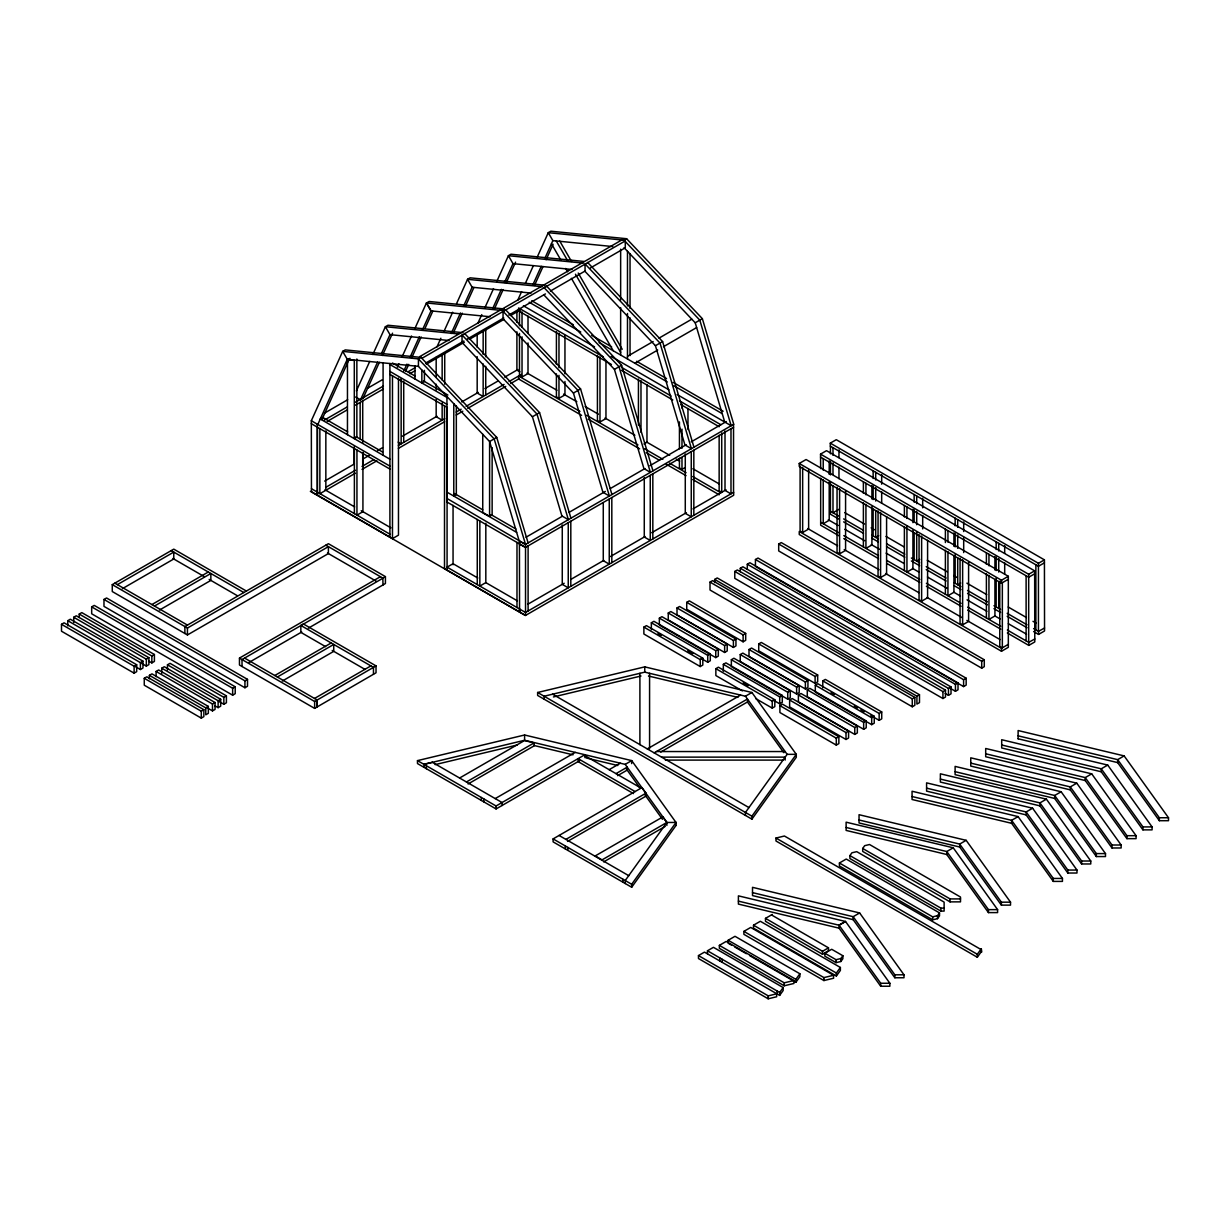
<?xml version="1.0" encoding="UTF-8"?>
<svg xmlns="http://www.w3.org/2000/svg" width="1230" height="1230" viewBox="0 0 1230 1230"><rect width="100%" height="100%" fill="white"/><g stroke="black" fill="none" stroke-linecap="round" stroke-linejoin="round"><path stroke-width="1.5" d="M398.474 378.133L398.474 535.158L392.478 538.617L311.451 491.677L311.328 420.737L342.693 351.38L345.261 349.904L420.998 357.407L496.736 437.419L528.101 542.922M317.801 424.473L347.275 359.314L342.693 351.38L418.446 358.883L418.431 366.417L489.602 441.539L519.121 540.708M321.906 419.568L349.059 359.544M356.393 390.879L369.723 361.405M372.859 354.471L385.405 326.719L387.973 325.243L462.941 332.669M355.654 397.013L360.513 399.812L377.579 362.081M381.454 353.517L389.987 334.652L385.405 326.719L458.498 333.96M379.363 362.327L363.065 398.336L360.513 399.812M382.469 355.47L392.555 333.176M397.398 367.201L398.966 363.726M402.102 356.792L411.512 335.99M414.648 329.056L426.41 303.057L429.101 301.488L504.069 308.914L501.517 310.406L426.549 302.98L431.115 310.898L490.094 316.74M403.84 370.999L406.946 364.126M410.051 357.269L419.353 336.697M422.459 329.84L430.992 310.975L426.41 303.057M405.623 371.229L408.729 364.372M411.835 357.515L421.137 336.928M425.026 328.364L432.776 311.205M436.957 346.921L440.878 338.25M444.015 331.316L452.64 312.236M456.576 303.579L467.554 279.302L470.106 277.826L545.075 285.252M451.179 333.53L460.497 312.943M463.587 306.086L472.12 287.236L467.554 279.302L542.522 286.728M453.747 332.039L462.28 313.189M465.386 306.332L473.919 287.466M477.84 323.321L481.76 314.649M484.897 307.715L493.522 288.635M496.659 281.701L508.421 255.702L510.988 254.226L584.081 261.467M492.83 308.207L501.363 289.342M504.469 282.485L513.002 263.635L508.421 255.702L583.389 263.128M494.614 308.453L503.147 289.588M506.253 282.731L515.57 262.144M517.692 300.305L521.612 291.633M525.533 282.977L533.374 265.634M537.295 256.962L548.273 232.685L550.84 231.209L626.593 238.712L702.361 318.678L733.741 424.258L525.395 544.475L519.429 541.031L519.552 611.971M532.682 285.206L541.215 266.341M545.105 257.762L552.854 240.619L548.273 232.685L624.025 240.188L626.624 238.712M534.481 285.437L543.014 266.572M546.105 259.714L553.085 244.278M567.537 841.412L645.95 796.148L645.95 793.196L641.937 787.615L553.1 838.906L553.1 841.873L631.682 887.245L631.682 884.278L676.054 822.439L666.86 822.486L625.178 764.368L524.595 740.276L423.95 764.353L423.95 767.305M631.682 887.245L676.054 825.407M751.914 819.149L751.914 816.182L796.287 754.344L751.914 692.49L644.751 666.875L537.633 692.49L537.633 695.442L751.914 819.149L796.287 757.296L796.287 754.344L787.139 754.344L745.442 812.461L745.442 815.429M849.915 855.603L851.913 852.805L856.741 851.652L944.117 902.097L944.117 911.092L940.889 911.092L849.915 858.555L849.915 855.603L940.889 908.124L944.117 908.124M862.691 848.469L864.69 845.671L869.533 844.518L960.507 897.039L960.507 901.867L950.067 901.867L862.691 851.421L862.691 848.469L950.067 898.915L960.507 898.915M698.471 955.587L768.258 995.87L776.637 993.809L776.637 996.761L768.181 998.791L698.471 958.539L698.471 955.587L704.452 952.128L779.651 995.408L779.651 992.456L783.156 987.567L713.446 947.331L707.465 950.775L707.465 953.742M779.651 995.408L783.156 990.534L783.156 987.567M749.639 955.602L795.871 982.309L795.871 979.341L799.869 973.76L735.002 936.307L728.16 940.258L728.16 943.21L731.466 945.117M795.871 982.309L799.869 976.728L799.869 973.76M840.874 961.491L840.874 958.539L842.873 955.741L831.695 949.283L824.853 953.235L824.853 956.187L836.046 962.644L840.874 961.491L842.873 958.708L842.873 955.741M836.369 976.02L836.369 973.053L840.382 967.472L760.34 921.27L753.513 925.206L753.513 928.173L836.369 976.02L840.382 970.439L840.382 967.472M937.506 918.656L937.506 915.689L939.505 912.906L846.24 859.047L839.414 862.999L839.414 865.966L932.678 919.809L937.506 918.656L939.505 915.858L939.505 912.906M977.312 957.248L977.312 954.28L980.817 949.406L784.433 836.016L775.976 838.045L775.976 840.997L977.312 957.248L980.817 952.358L980.817 949.406M347.46 434.697L347.46 359.79L350.027 358.314M324.536 413.111L347.66 399.75M367.493 388.311L382.361 379.716M420.998 357.407L418.431 358.945L494.168 438.895M503.039 311.282L578.008 390.417L609.373 495.998L602.915 492.261L573.426 393.062L503.039 318.77L503.039 311.282L505.607 309.806L580.575 388.941L611.94 494.522M625.286 240.911L422.274 358.115L419.707 356.639L622.734 239.435L625.286 240.911L625.286 247.814L590.338 267.986M323.905 420.368L347.045 407.022M355.301 402.256L383.376 386.036M408.16 371.737L414.771 367.908M425.595 363.111L463.879 341.002M467.2 339.08L503.808 317.955M508.805 315.065L545.413 293.924M550.41 291.049L585.357 270.877M327.211 421.429L347.045 409.974M355.301 405.208L383.376 389.003M409.805 373.736L414.771 370.876M426.333 364.203L464.325 342.263M469.276 339.403L503.977 319.37M510.573 315.557L520.49 309.837M112.268 584.634L187.437 628.038L328.395 546.658L328.395 553.577L187.437 634.957L112.268 591.538L112.268 584.634L173.768 549.134L246.384 591.046M117.388 584.634L173.768 552.086L173.768 558.989L122.37 588.678M103.981 599.456L106.549 597.98L247.507 679.36L247.507 686.279L244.939 687.755L103.981 606.375L103.981 599.456L244.939 680.836L247.507 679.36M61.5 624.317L64.068 622.826L136.684 664.754L136.684 671.657L134.116 673.148L61.5 631.221L61.5 624.317L134.116 666.23L136.684 664.754M67.773 625.87L67.773 620.689L70.341 619.213L142.957 661.14L142.957 668.044L140.389 669.52L135.438 666.66M73.723 622.442L73.723 617.26L76.275 615.784L148.892 657.696L148.892 664.615L146.324 666.091L141.373 663.231M79.227 617.522L79.227 614.077L81.795 612.601L154.411 654.514L154.411 661.417L151.844 662.909L148.538 661.002M91.681 606.882L94.249 605.406L235.207 686.786L235.207 693.705L232.639 695.181L91.681 613.801L91.681 606.882L232.639 688.262L235.207 686.786M324.674 481.099L354.409 463.925M362.666 459.159L369.277 455.346M377.533 450.58L382.484 447.705M402.302 436.266L437.004 416.232M461.773 401.933L478.301 392.401M484.912 388.572L498.119 380.946M504.731 377.133L517.953 369.507M325.689 487.403L355.424 470.244M362.035 466.431L373.597 459.743M398.382 445.445L444.722 418.692M456.192 412.065L461.158 409.206M466.109 406.33L504.1 384.406M509.051 381.546L521.351 374.443M355.424 473.196L319.861 493.722L319.861 428.624M362.035 469.383L376.903 460.804M398.382 448.397L444.63 421.69M456.192 415.017L462.803 411.204M467.754 408.345L505.761 386.404M510.711 383.545L518.968 378.779M519.475 333.407L519.475 375.534L522.027 377.01L528.008 373.551L528.008 342.924M151.905 604.56L208.285 572.012M154.473 606.052L210.853 573.488L210.853 580.406L159.439 610.08M627.485 356.331L653.13 341.525M659.003 338.127L691.813 319.185M556.421 373.889L556.421 396.86L558.974 398.336L564.954 394.892L564.954 381.485M496.72 437.357L489.602 441.539L489.586 516.385L492.138 514.893L492.138 447.674M532.421 416.739L462.034 342.432L462.034 334.96L537.003 414.095L568.368 519.675L561.895 515.939L532.421 416.739L539.57 412.619L464.602 333.484M573.426 393.062L580.575 388.941M614.431 369.384L621.581 365.264L546.612 286.129L544.044 287.605L619.013 366.74L650.378 472.32L643.92 468.584L614.431 369.384L544.044 295.092M655.436 345.707L585.049 271.415L585.049 263.927L660.018 343.078L691.398 448.643L684.926 444.906L655.436 345.707L662.586 341.586L587.617 262.451M724.716 422.013L695.227 322.798L702.361 318.678M634.865 363.234L657.712 350.043M663.431 346.737L696.641 327.564M67.773 620.689L140.389 662.616L142.957 661.14M73.723 617.26L146.324 659.188L148.892 657.696M79.227 614.077L151.844 656.005L154.411 654.514M447.459 498.734L525.533 544.413L525.533 615.43L444.507 568.629L444.507 405.869M167.465 669.981L167.465 664.8L170.032 663.324L226.412 695.873L226.412 702.776L223.845 704.252L218.863 701.392M144.264 678.284L146.831 676.808L203.857 709.725L203.857 716.644L201.29 718.12L144.264 685.202L144.264 678.284L201.29 711.217L203.857 709.725M149.383 675.332L151.951 673.856L208.331 706.404L208.331 713.308L205.764 714.799L205.764 707.88L149.383 675.332L149.383 678.791M156.102 676.638L156.102 671.457L158.655 669.981L215.05 702.53L215.05 709.433L212.482 710.909L207.501 708.049M161.745 673.379L161.745 668.198L164.313 666.721L220.693 699.27L220.693 706.174L218.125 707.65L214.82 705.743M597.426 355.424L597.426 420.537L599.979 422.013L605.96 418.569L605.96 361.113M325.596 646.657L300.843 632.358L300.843 625.455L303.41 623.979L376.026 665.891L376.026 672.795L314.634 708.388L239.466 665L239.466 658.081L380.424 576.701M308.361 628.176L385.421 583.527L385.421 576.624L382.853 578.1L382.976 585.096M248.66 662.647L301.719 632.005M643.982 443.969L646.965 442.231L646.965 384.79M167.465 664.8L223.845 697.349L226.412 695.873M205.764 707.88L208.331 706.404M156.102 671.457L212.482 704.006L215.05 702.53M161.745 668.198L218.125 700.746L220.693 699.27M274.797 675.516L331.178 642.967M277.35 677.007L333.73 644.459L333.73 651.362L282.331 681.036M526.025 537.218L562.371 516.231M568.983 512.418L605.329 491.431M610.28 488.571L644.966 468.538M649.932 465.678L686.263 444.707M691.229 441.847L726.33 421.567M519.429 543.983L525.395 547.442L733.541 427.271M679.437 458.313L679.437 467.892L681.989 469.368L684.987 467.631M314.511 698.456L370.891 665.891M314.634 708.388L314.634 701.484L376.026 665.891M527.808 604.253L564.155 583.266M570.766 579.453L603.807 560.373M610.403 556.56L645.104 536.526M651.7 532.713L686.402 512.695M693.013 508.882L726.038 489.801M1044.424 562.817L1038.443 566.277L830.296 446.106L830.296 443.138L836.277 439.694L1044.424 559.865L1044.547 630.959L1038.566 634.419L1033.615 631.543M1008.323 579.253L1001.497 583.189L799.239 466.431L799.239 463.464L806.081 459.528L1008.323 576.286L1008.323 647.318L1001.497 651.254L799.239 534.496L799.239 531.529L1001.497 648.302L1008.323 644.351M820.671 468.645L820.533 454.116L826.514 450.672L1034.661 570.843L1034.784 641.937L1028.803 645.396L1007.339 632.989M710.018 582.113L712.585 580.637L914.843 697.41L914.843 705.297L912.276 706.773L710.018 590.016L710.018 582.113L912.276 698.886L914.843 697.41M714.676 579.438L717.228 577.946L919.486 694.719L919.486 702.607L916.919 704.098L916.919 696.195L714.676 579.438L714.676 582.59M778.698 544.044L781.25 542.568L984.277 659.772L984.277 666.675L981.709 668.167L778.698 550.948L778.698 544.044L981.709 661.248L984.277 659.772M838.968 509.312L832.987 512.756L832.987 485.958M734.787 571.443L737.354 569.967L945.501 690.138L945.501 697.041L942.933 698.517L734.787 578.346L734.787 571.443L942.933 691.614L945.501 690.138M740.306 571.704L740.306 568.26L742.874 566.769L951.021 686.94L951.021 693.843L948.453 695.334L945.147 693.428M747.302 569.398L747.302 564.216L749.87 562.74L958.016 682.911L958.016 689.815L955.449 691.291L950.498 688.431M755.451 559.512L758.018 558.036L966.165 678.207L966.165 685.11L963.597 686.586L755.451 566.415L755.451 559.512L963.597 679.683L966.165 678.207M800.1 465.939L800.1 531.037L802.652 532.513L808.633 529.069L808.633 469.706M643.874 627.1L646.427 625.624L702.807 658.173L702.807 665.076L700.254 666.552L643.874 634.004L643.874 627.1L700.254 659.649L702.807 658.173M651.346 629.683L651.346 622.78L653.914 621.304L710.294 653.853L710.294 660.756L707.727 662.232L701.1 658.404M659.357 618.152L661.924 616.676L718.305 649.225L718.305 656.128L715.752 657.604L659.357 625.055L659.357 618.152L715.752 650.701L718.305 649.225M668.259 613.017L670.827 611.541L727.207 644.09L727.207 650.993L724.639 652.469L668.259 619.92L668.259 613.017L724.639 645.566L727.207 644.09M677.007 607.958L679.575 606.482L735.955 639.031L735.955 645.935L733.403 647.426L677.007 614.862L677.007 607.958L733.403 640.507L735.955 639.031M686.74 602.346L689.307 600.87L745.688 633.419L745.688 640.323L743.12 641.799L686.74 609.25L686.74 602.346L743.12 634.895L745.688 633.419M837.046 487.265L837.046 552.378L839.598 553.854L845.579 550.394L845.579 491.031M878.697 535.696L875.698 537.418L875.698 510.619M459.605 778.021L524.472 740.568L534.143 742.889L534.143 745.841L468.092 783.971M466.431 781.973L534.143 742.889M651.346 622.78L707.727 655.329L710.294 653.853M742.397 690.891L715.86 675.562L715.86 668.659L718.412 667.183L774.808 699.732L774.808 706.635L772.24 708.111L755.651 698.548M723.332 671.242L723.332 664.338L725.9 662.862L782.28 695.411L782.28 702.315L779.712 703.806L773.086 699.978M731.358 659.711L733.91 658.235L790.29 690.783L790.29 697.687L787.738 699.178L731.358 666.614L731.358 659.711L787.738 692.259L790.29 690.783M740.245 654.575L742.812 653.099L799.192 685.648L799.192 692.552L796.625 694.043L740.245 661.479L740.245 654.575L796.625 687.14L799.192 685.648M749.009 649.517L751.561 648.041L807.941 680.59L807.941 687.509L805.389 688.985L749.009 656.436L749.009 649.517L805.389 682.081L807.941 680.59M758.726 643.905L761.293 642.429L817.673 674.978L817.673 681.881L815.106 683.373L758.726 650.808L758.726 643.905L815.106 676.454L817.673 674.978M495.213 798.593L575.256 752.376M878.051 510.942L878.051 576.04L880.603 577.531L886.584 574.072L886.584 516.631M919.702 559.373L916.704 561.095L916.704 532.375M579.945 760.524L496.074 808.94L417.477 763.569L417.477 760.617L496.074 805.988L584.911 754.697L584.911 757.649M609.158 769.673L620.335 763.215M647.288 748.916L740.614 695.073M625.178 764.368L631.713 760.617L676.023 822.486M745.395 696.226L751.914 692.49M615.999 773.624L627.177 767.166L627.177 770.118L617.583 775.653M654.176 752.868L747.44 699.024L747.44 701.976L660.725 752.053M919.056 534.62L919.056 599.717L921.624 601.193L927.589 597.749L927.589 540.308M960.707 583.035L957.709 584.773L957.709 557.959M715.86 668.659L772.24 701.208L774.808 699.732M723.332 664.338L779.712 696.903L782.28 695.411M779.912 705.636L782.465 704.16L838.86 736.709L838.86 743.612L836.292 745.103L779.912 712.539L779.912 705.636L836.292 738.185L838.86 736.709M789.629 700.024L792.197 698.548L848.577 731.097L848.577 738L846.009 739.476L789.629 706.927L789.629 700.024L846.009 732.573L848.577 731.097M798.393 694.965L800.961 693.489L857.341 726.038L857.341 732.942L854.773 734.418L798.393 701.869L798.393 694.965L854.773 727.514L857.341 726.038M807.28 689.83L809.847 688.354L866.227 720.903L866.227 727.806L863.66 729.298L807.28 696.734L807.28 689.83L863.66 722.379L866.227 720.903M815.306 685.202L817.873 683.726L874.253 716.275L874.253 723.179L871.686 724.654L815.306 692.106L815.306 685.202L871.686 717.751L874.253 716.275M822.778 687.801L822.778 680.882L825.345 679.406L881.726 711.955L881.726 718.858L879.158 720.35L870.871 715.553M799.239 463.464L1001.497 580.237L1008.323 576.286M830.296 443.138L1038.443 563.309L1044.424 559.865M565.908 839.398L645.95 793.196M820.533 454.116L1028.68 574.287L1034.661 570.843M1034.661 573.795L1028.68 577.254L820.533 457.083M960.061 558.297L960.061 623.395L962.629 624.871L968.594 621.427L968.594 562.064M603.699 861.892L665.245 826.36M822.778 680.882L879.158 713.446L881.726 711.955M916.919 696.195L919.486 694.719M1044.547 628.007L1038.443 631.374L1038.443 563.309M740.306 568.26L948.453 688.431L951.021 686.94M747.302 564.216L955.449 684.387L958.016 682.911M1034.784 638.985L1028.68 642.352L1028.68 574.287M771.471 914.92L828.497 947.838L828.497 950.805L822.516 954.249L765.49 921.332L765.49 918.364L772.332 914.428M719.365 945.378L726.192 941.427L793.904 980.51L793.904 983.477L784.233 985.784L719.365 948.33L719.365 945.378L784.233 982.832L793.904 980.51M743.889 931.387L750.715 927.435L833.586 975.282L833.586 978.234L823.916 980.556L743.889 934.339L743.889 931.387L823.916 977.589L833.586 975.282M988.443 912.598L988.443 909.631L946.762 851.529L946.762 854.496L988.443 912.598L997.592 912.598L997.592 909.631L953.235 847.793L946.762 851.529L846.117 827.467M1001.374 905.126L1001.374 902.174L959.692 844.072L959.692 847.024L1001.374 905.126L1010.522 905.126L1010.522 902.174L966.165 840.336L959.692 844.072L859.047 819.995M1081.616 863.967L1081.616 861.015L1039.934 802.898L1039.934 805.865L1081.616 863.967L1090.764 863.967L1090.764 861.015L1046.407 799.162L1039.934 802.898L940.381 779.097M1126.926 838.645L1126.926 835.693L1085.229 777.591L1085.229 780.543L1126.926 838.645L1136.074 838.645L1136.074 835.693L1091.702 773.839L1085.229 777.591L985.691 753.775M1053.295 881.403L1053.295 878.451L1011.614 820.333L1011.614 823.301L1053.295 881.403L1062.443 881.403L1062.443 878.451L1018.086 816.597L1011.614 820.333L912.076 796.533M1067.824 873.023L1067.824 870.056L1026.143 811.954L1026.143 814.906L1067.824 873.023L1076.973 873.023L1076.973 870.056L1032.616 808.218L1026.143 811.954L926.605 788.153M1096.345 856.557L1096.345 853.589L1054.664 795.487L1054.664 798.439L1096.345 856.557L1105.493 856.557L1105.493 853.589L1061.136 791.751L1054.664 795.487L955.126 771.687M1111.997 847.977L1111.997 845.01L1070.3 786.908L1070.3 789.86L1111.997 847.977L1121.145 847.977L1121.145 845.01L1076.773 783.172L1070.3 786.908L970.762 763.107M1142.931 829.866L1142.931 826.914L1101.25 768.812L1101.25 771.764L1142.931 829.866L1152.08 829.866L1152.08 826.914L1107.723 765.075L1101.25 768.812L1001.712 744.996M1159.352 820.702L1159.352 817.75L1117.655 759.648L1117.655 762.6L1159.352 820.702L1168.5 820.702L1168.5 817.75L1124.128 755.897L1117.655 759.648L1018.117 735.832M894.84 977.758L894.84 974.806L853.159 916.688L853.159 919.656L894.84 977.758L903.989 977.758L903.989 974.806L859.632 912.952L853.159 916.688L752.514 892.626M738.4 901.129L839.045 925.206L845.487 921.424L889.859 983.262L889.859 986.229L880.711 986.229L839.029 928.112L839.029 925.16L845.517 921.47L738.4 895.855L738.4 904.096L839.045 928.158M765.49 918.364L822.516 951.297L828.497 947.838M787.139 754.344L745.442 696.241L644.751 672.149L544.106 696.226L544.106 699.178M553.423 696.949L641.015 676.008M417.477 760.617L524.595 735.002L631.713 760.617L631.651 763.599M423.889 764.307L432.345 762.293M435.128 764.63L517.138 745.026M839.414 862.999L932.678 916.842L937.506 915.689M824.853 953.235L836.046 959.692L840.874 958.539M656.466 751.545L785.14 751.545M661.556 757.127L785.14 757.127L785.14 760.094M665.369 760.094L783.233 760.094M1159.352 817.75L1168.5 817.75M1142.931 826.914L1152.08 826.914M1126.926 835.693L1136.074 835.693M1111.997 845.01L1121.145 845.01M1096.345 853.589L1105.493 853.589M1081.616 861.015L1090.764 861.015M1067.824 870.056L1076.973 870.056M1053.295 878.451L1062.443 878.451M1001.374 902.174L1010.522 902.174M988.443 909.631L997.592 909.631M894.84 974.806L903.989 974.806M839.029 925.16L880.711 983.262L889.859 983.262M552.854 240.619L612.786 246.554M513.002 263.635L571.981 269.462M472.12 287.236L531.099 293.063M389.987 334.652L448.95 340.495M347.275 359.314L418.446 366.356M347.46 359.79L354.302 360.467L354.302 438.633L356.854 437.157L356.854 358.991M1124.128 755.897L1018.117 730.543L1018.117 738.815M1018.117 738.799L1117.655 762.6M1107.723 765.075L1001.697 739.722L1001.697 747.978L1101.25 771.764M1091.702 773.839L985.691 748.486L985.691 756.742L1085.229 780.543M648.471 676.008L737.938 697.395M1076.773 783.172L970.762 757.818L970.762 766.075L1070.3 789.86M1061.136 791.751L955.11 766.398L955.11 774.654L1054.664 798.439M1046.407 799.162L940.381 773.808L940.381 782.065L1039.934 805.865M1032.616 808.218L926.59 782.864L926.59 791.121L1026.143 814.906M1018.086 816.597L912.06 791.244L912.06 799.5L1011.614 823.301M966.165 840.336L859.047 814.706L859.047 822.962L959.692 847.024M533.912 745.472L573.057 754.82M586.11 757.941L617.783 765.521M953.235 847.793L846.117 822.178L846.117 830.419L946.762 854.496M859.632 912.952L752.514 887.337L752.514 895.578L853.159 919.656M531.744 300.75L573.349 324.766M591.661 335.329L611.633 346.86M636.587 361.282L666.552 378.579M673.21 382.422L723.132 411.235M529.177 302.226L580.775 332.008M599.087 342.586L667.321 381.977M673.979 385.82L722.241 413.68M523.38 305.778L594.582 346.891M611.126 356.439L668.936 389.818M677.13 394.553L731.173 425.734L699.809 320.154L624.056 240.204M603.161 356.777L518.614 307.961L518.614 310.913L611.448 364.511M621.396 367.293L671.134 396.014M679.421 400.796L720.857 424.734M621.396 370.261L672.795 399.935M681.082 404.716L719.212 426.733M844.672 512.602L864.49 524.042M871.101 527.855L874.407 529.761M885.969 536.434L904.142 546.935M927.266 560.28L947.085 571.735M953.696 575.548L957.002 577.454M966.918 583.174L986.737 594.613M1008.216 607.02L1026.389 617.506M1032.985 621.319L1036.29 623.226M830.435 511.28L838.691 516.047M843.642 518.906L863.46 530.361M871.732 535.127L878.328 538.94M886.599 543.706L904.773 554.192M911.369 558.02L919.64 562.787M926.236 566.6L946.07 578.038M954.326 582.805L960.938 586.633M967.533 590.446L987.367 601.885M993.963 605.698L1000.574 609.511M1007.186 613.324L1027.004 624.779M1033.615 628.591L1038.566 631.451L1038.566 634.419M838.691 519.014L830.435 514.232L830.435 482.56M843.642 521.874L863.46 533.313M871.732 538.079L878.328 541.892M886.599 546.673L904.773 557.159M911.369 560.972L919.64 565.739M926.236 569.552L946.07 581.006M954.326 585.772L960.938 589.585M967.533 593.398L987.367 604.852M993.963 608.666L1000.574 612.479M1007.186 616.292L1027.004 627.731M828.297 519.752L838.214 525.487M844.81 529.3L864.644 540.739M871.24 544.552L879.511 549.318M886.107 553.146L904.281 563.632M912.552 568.398L919.148 572.211M927.42 576.978L947.238 588.432M953.85 592.245L960.445 596.058M967.057 599.871L986.891 611.325M995.147 616.092L1000.098 618.951M1008.354 623.718L1026.527 634.203M820.671 522.258L838.829 532.744M843.795 535.604L878.481 555.637M886.738 560.403L919.779 579.484M926.39 583.297L961.076 603.33M967.687 607.143L1000.728 626.224M1007.339 630.037L1028.803 642.429L1028.803 645.396M838.829 535.711L820.671 525.21L820.671 478.224M843.795 538.571L878.481 558.605M886.738 563.371L919.779 582.436M926.39 586.264L961.076 606.282M967.687 610.095L1000.728 629.176M807.726 528.546L837.569 545.766M844.211 549.595L879.02 569.705M885.646 573.534L918.81 592.676M927.097 597.457L961.906 617.552M966.888 620.427L1000.036 639.569M527.101 373.028L556.944 390.264M563.571 394.092L576.839 401.749M585.126 406.53L598.395 414.187M605.022 418.016L634.865 435.251M646.473 441.954L669.673 455.346M676.3 459.174L679.621 461.096M692.89 468.753L719.412 484.066M519.89 371.829L516.908 370.107L516.908 331.808M579.945 411.435L518.614 376.026L518.614 378.978L581.606 415.356M586.587 415.263L637.97 444.937M644.612 448.766L662.847 459.297M669.474 463.126L686.048 472.689M692.674 476.517L720.857 492.784M588.248 419.184L639.631 448.858M646.257 452.686L659.526 460.343M666.153 464.171L686.048 475.656M692.674 479.485L719.212 494.798M392.478 363.019L415.294 376.196M423.428 380.9L447.874 395.015M389.91 364.511L446.936 397.428M389.91 371.414L446.936 404.332M389.91 374.366L447.074 407.345L447.074 570.12M398.166 442.108L401.149 443.846L401.149 378.732M831.065 692.582L834.386 694.489M854.281 705.989L857.602 707.896M860.923 709.818L864.244 711.724M347.66 431.853L322.767 417.477L320.2 418.953L389.91 459.205M355.962 436.65L382.515 451.979M454.485 493.522L482.698 509.804M491.001 514.601L515.893 528.977M489.586 516.385L482.744 512.433L482.744 434.252M446.936 492.123L516.646 532.375M311.328 420.737L389.91 466.109M311.328 423.689L389.91 469.06M525.533 547.365L446.936 501.994L446.936 396.444M657.973 633.512L661.294 635.433M687.831 650.747L692.798 653.622M743.227 682.742L748.209 685.617M324.935 489.755L354.64 506.898M361.236 510.711L390.94 527.855M477.793 577.992L453.04 563.709L447.074 567.153L525.533 612.463L733.68 492.292L733.68 495.26L525.395 615.507L310.344 491.339M486.05 582.759L517.415 600.87M311.451 488.725L389.91 534.174M385.421 576.624L328.395 543.706L184.884 626.562L184.884 633.481M325.842 545.182L382.976 578.177L242.018 659.557L242.033 666.476M327.472 553.023L376.334 581.252M552.562 694.197L748.932 807.572M537.633 692.49L751.914 816.182M980.817 952.358L981.755 951.912L981.325 948.699M775.976 838.045L977.312 954.28M584.066 755.189L641.091 788.107M635.111 791.567L578.085 758.633L578.085 761.601L633.481 793.581M171.216 550.61L243.832 592.537M300.843 625.455L373.459 667.383L373.459 674.286M172.861 558.466L204.211 576.562M209.161 579.422L237.221 595.628M332.208 650.455L365.202 669.52M753.513 925.206L836.369 973.053M432.268 762.246L502.055 802.529L502.055 805.496M559.081 835.462L628.791 875.698M114.836 583.158L187.437 625.086M244.586 658.081L317.202 700.008L317.202 706.912L317.079 699.932M239.466 658.081L314.634 701.484M553.1 838.906L631.682 884.278M728.16 940.258L795.871 979.341M734.771 947.023L746.333 953.696M707.465 950.775L779.651 992.456M624.056 247.676L695.227 322.798M747.64 702.253L783.848 752.714M626.27 768.858L639.431 787.215M644.92 794.857L662.478 819.318M559.712 241.003L571.52 261.467M578.223 273.06L622.211 349.259M556.268 240.957L567.799 260.914M575.471 274.213L620.612 352.38M551.44 243.755L560.942 260.207M565.692 268.447L567.599 271.738M571.397 278.318L613.232 350.765M662.586 341.586L693.951 447.166M621.581 365.264L652.946 470.844M539.57 412.619L570.935 518.184M494.152 438.833L525.533 544.413M1035.875 564.801L1035.875 629.898M1026.112 575.763L1026.112 640.876M1004.695 545.628L1004.695 553.285M1004.695 562.863L1004.695 574.349M1002.342 582.697L1002.342 647.81L999.775 646.334L999.775 581.221M1001.497 580.237L1001.497 583.189M1001.497 648.302L1001.497 651.254M998.714 543.337L998.714 550.994M998.714 558.651L998.714 572.058M998.714 581.636L998.714 608.45M996.162 541.861L996.162 549.518M996.162 557.175L996.162 570.582M996.162 578.238L996.162 606.959M994.932 556.606L994.932 570.013M994.932 579.591L994.932 615.969L988.951 619.428L988.951 575.379M988.951 554.315L988.951 565.8M986.399 552.839L986.399 564.324M986.399 573.903L986.399 617.937M981.709 661.248L981.709 668.167M963.69 521.951L963.69 531.529M963.69 537.279L963.69 552.593M963.597 679.683L963.597 686.586M962.629 559.773L962.629 624.871M957.709 519.66L957.709 527.316M957.709 534.989L957.709 548.38M955.449 684.387L955.449 691.291M955.157 518.184L955.157 525.84M955.157 533.497L955.157 546.904M955.157 554.561L955.157 583.297M953.927 532.928L953.927 546.335M953.927 555.914L953.927 592.291L947.946 595.751L947.946 551.701M950.067 898.915L950.067 901.867M948.453 688.431L948.453 695.334M947.946 530.637L947.946 542.138M945.393 529.161L945.393 542.568M945.393 550.225L945.393 594.274M942.933 691.614L942.933 698.517M940.889 908.124L940.889 911.092M932.678 916.842L932.678 919.809M922.685 498.288L922.685 507.852M922.685 515.508L922.685 528.915M921.624 536.096L921.624 601.193M916.704 495.998L916.704 503.654M916.704 511.311L916.704 524.718M914.151 494.506L914.151 502.163M914.151 509.835L914.151 521.32M914.151 532.805L914.151 559.619M912.921 509.266L912.921 522.658M912.921 530.33L912.921 568.614L906.941 572.073L906.941 526.117M912.276 698.886L912.276 706.773M906.941 506.975L906.941 518.46M904.388 505.484L904.388 516.984M904.388 526.548L904.388 570.597M881.679 474.611L881.679 484.19M881.679 491.846L881.679 503.331M880.711 983.262L880.711 986.229M880.603 512.418L880.603 577.531M879.158 713.446L879.158 720.35M875.698 472.32L875.698 479.977M875.698 487.634L875.698 501.041M873.146 470.829L873.146 478.501M873.146 486.158L873.146 499.565M873.146 509.128L873.146 535.942M871.916 485.589L871.916 498.996M871.916 506.652L871.916 544.952L865.935 548.396L865.935 504.362M871.686 717.751L871.686 724.654M865.935 483.298L865.935 494.783M863.66 722.379L863.66 729.298M863.383 481.806L863.383 493.307M863.383 502.87L863.383 546.92M854.773 727.514L854.773 734.418M846.009 732.573L846.009 739.476M839.598 488.74L839.598 553.854M838.968 449.949L838.968 457.606M838.968 467.185L838.968 478.67M836.292 738.185L836.292 745.103M836.046 959.692L836.046 962.644M832.987 447.659L832.987 455.315M832.987 462.972L832.987 474.457M830.435 446.183L830.435 453.839M830.435 461.496L830.435 474.903M829.205 460.927L829.205 474.334M829.205 481.991L829.205 520.29L823.224 523.734L823.224 479.7M823.916 977.589L823.916 980.556M823.224 458.636L823.224 470.121M822.516 951.297L822.516 954.249M815.106 676.454L815.106 683.373M805.389 682.081L805.389 688.985M802.652 467.415L802.652 532.513M796.625 687.14L796.625 694.043M787.738 692.259L787.738 699.178M784.233 982.832L784.233 985.784M779.712 696.903L779.712 703.806M777.176 991.026L777.176 993.978M772.24 701.208L772.24 708.111M768.181 995.823L768.181 998.791M743.12 634.895L743.12 641.799M733.541 424.304L733.541 492.369M733.403 640.507L733.403 647.426M730.989 428.747L730.989 493.86L725.008 490.401L725.008 431.038M724.639 645.566L724.639 652.469M722.21 959.292L722.21 962.244M721.718 432.945L721.718 492.292L719.15 490.816L719.15 435.282M719.735 957.863L719.735 960.814M715.752 650.701L715.752 657.604M707.727 655.329L707.727 662.232M700.254 659.649L700.254 666.552M693.828 450.195L693.828 515.309M691.26 451.687L691.26 516.785L685.279 513.341L685.279 453.978M687.97 408.468L687.97 429.531M681.989 404.255L681.989 408.083M681.989 429.147L681.989 448.304M681.989 457.868L681.989 469.368M679.437 421.921L679.437 448.735M676.054 822.439L676.023 825.438M666.86 825.438L666.906 822.439L662.909 816.858L595.197 855.942L602.039 859.893L666.906 822.439L625.209 880.542L625.286 883.54M652.823 473.873L652.823 538.986M650.255 475.364L650.255 540.462L644.274 537.003L644.274 477.655M649.578 673.302L649.578 748.64M644.751 666.875L644.751 672.149M640.984 380.593L640.984 432.284M639.908 673.302L639.908 744.657M638.432 379.101L638.432 425.057M630.037 253.58L630.037 308.376M630.037 317.817L630.037 355.608M627.485 251.274L627.485 305.901M627.485 313.481L627.485 358.976M622.811 879.158L622.811 882.11M620.643 249.183L620.643 300.059M620.643 307.638L620.643 355.024M611.817 497.55L611.817 562.663M609.25 499.026L609.25 564.14L603.269 560.68L603.269 503.239M599.979 356.915L599.979 422.013M570.812 521.228L570.812 586.326M568.245 522.704L568.245 587.817L562.264 584.358L562.264 524.995M567.845 847.424L567.845 850.376M565.37 845.994L565.37 848.946M564.954 335.529L564.954 373.828M558.974 333.238L558.974 367.709M558.974 375.365L558.974 398.336M556.421 331.762L556.421 364.311M528.101 545.889L528.101 610.987M528.008 316.11L528.008 333.345M524.595 735.002L524.595 740.276M522.027 311.913L522.027 327.226M522.027 336.805L522.027 377.01M519.675 609.081L519.675 612.048M519.475 310.421L519.475 325.75M516.908 310.744L516.908 322.229M516.984 542.43L516.984 607.543M496.074 805.988L496.074 808.94M485.819 523.273L485.819 582.62L479.838 586.08L479.838 520.966M485.727 329.901L485.727 356.715M485.727 366.294L485.727 395.015M483.805 798.9L483.805 801.868M483.159 331.393L483.159 354.363M483.159 363.942L483.159 396.49L477.179 393.046L477.179 356.654M481.33 797.471L481.33 800.438M477.179 333.684L477.179 347.091M477.271 519.49L477.271 584.604M456.33 405.946L456.33 494.598L453.778 496.074L453.778 403.655M453.055 505.376L453.055 564.739M444.722 353.579L444.722 384.221M442.154 355.055L442.154 379.947M442.154 402.933L442.154 420.168L436.173 416.709L436.173 399.473M436.173 357.361L436.173 376.503M436.173 384.16L436.173 389.91M426.364 765.737L426.364 768.704M424.412 370.384L424.412 381.454L421.844 382.945L421.844 370.03M415.002 366.079L415.002 378.994M403.717 381.085L403.717 442.354M392.478 375.857L392.478 538.617M389.91 363.526L389.91 537.126M383.084 362.85L383.084 455.254M362.927 452.317L362.927 511.68L356.946 515.139L356.946 450.026M362.712 400.934L362.712 443.061M362.712 452.625L362.712 466.032M360.144 402.41L360.144 438.787M354.378 448.55L354.378 513.663M354.163 446.828L354.163 464.064M325.842 430.915L325.842 490.278M317.432 427.071L317.432 495.137M317.309 424.181L317.309 495.213M244.939 680.836L244.939 687.755M232.639 688.262L232.639 695.181M223.845 697.349L223.845 704.252M218.125 700.746L218.125 707.65M212.482 704.006L212.482 710.909M201.29 711.217L201.29 718.12M187.437 628.038L187.437 634.957M151.844 656.005L151.844 662.909M146.324 659.188L146.324 666.091M140.389 662.616L140.389 669.52M134.116 666.23L134.116 673.148"/></g></svg>
